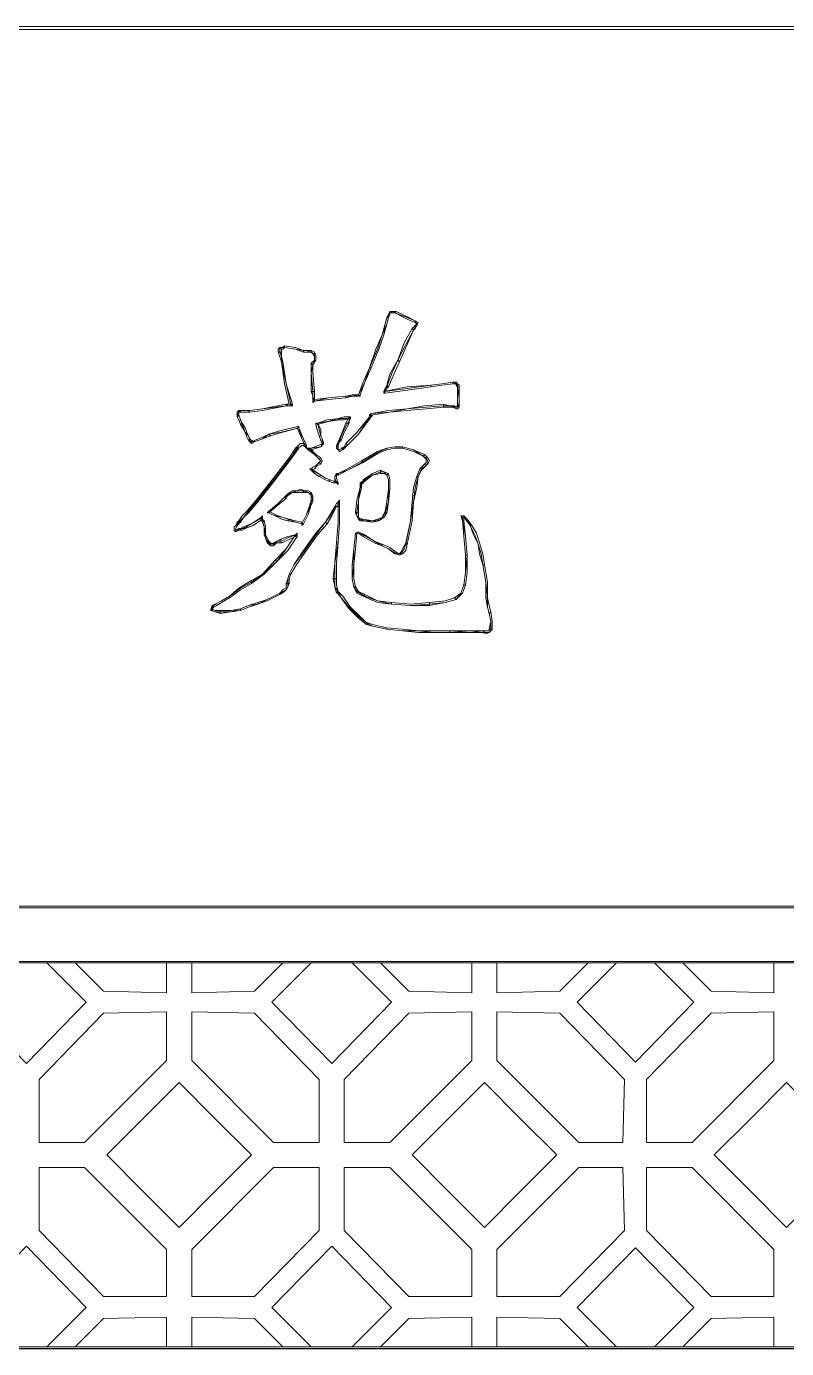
# Model space of a CAD drawing. Extents: x -66030 to 95157, y -13132 to 45879.
# Drawn here: x 69790 to 71677, y 39315 to 42596 of the extents above; entities that cross this region are included whole.
import ezdxf

# ---------------------------------------------------------------- set-up
doc = ezdxf.new("R2010")
doc.units = 0
doc.header["$LTSCALE"] = 100
doc.header["$MEASUREMENT"] = 0
doc.layers.get('0').update_dxf_attribs({"linetype": 'CONTINUOUS'})
doc.layers.add('3', color=11, linetype='CONTINUOUS')

msp = doc.modelspace()

# ---------------------------------------------------------------- linework, layer by layer
at = {"lineweight": 0}
for points in [[(67477.6, 42592.4), (67481.5, 42588.5), (75121.6, 42588.5), (75121.6, 42596.3), (67481.5, 42596.3), (67477.6, 42592.4), (67481.5, 42596.3), (67477.6, 42596.3), (67477.6, 42592.4)], [(70645.3, 41635.4), (70692.2, 41639.3), (70735.2, 41647.1), (70782, 41651.1), (70825, 41655), (70840.6, 41655), (70852.3, 41651.1), (70856.3, 41651.1), (70860.2, 41651.1), (70860.2, 41651.1), (70864.1, 41658.9), (70864.1, 41674.5), (70860.2, 41701.8), (70860.2, 41705.7), (70856.3, 41709.6), (70852.3, 41713.5), (70848.4, 41713.5), (70821.1, 41709.6), (70793.8, 41705.7), (70735.2, 41697.9), (70680.5, 41690.1), (70680.5, 41697.9), (70684.4, 41701.8), (70696.1, 41733.1), (70711.7, 41768.2), (70731.3, 41807.3), (70750.8, 41842.4), (70754.7, 41850.3), (70758.6, 41854.2), (70758.6, 41858.1), (70754.7, 41865.9), (70735.2, 41873.7), (70703.9, 41885.4), (70700, 41889.3), (70692.2, 41885.4), (70688.3, 41881.5), (70688.3, 41873.7), (70684.4, 41858.1), (70672.7, 41830.7), (70661, 41795.6), (70641.4, 41748.7), (70629.7, 41713.5), (70614.1, 41682.3), (70598.5, 41678.4), (70582.8, 41678.4), (70539.9, 41674.5), (70504.7, 41666.7), (70500.8, 41678.4), (70500.8, 41690.1), (70496.9, 41737), (70500.8, 41756.5), (70504.7, 41768.2), (70504.7, 41780), (70504.7, 41783.9), (70496.9, 41787.8), (70485.2, 41791.7), (70477.4, 41791.7), (70457.8, 41795.6), (70430.5, 41799.5), (70422.7, 41799.5), (70418.8, 41795.6), (70418.8, 41791.7), (70418.8, 41787.8), (70422.7, 41776), (70422.7, 41764.3), (70434.4, 41709.6), (70446.1, 41658.9), (70438.3, 41658.9), (70434.4, 41655), (70375.8, 41647.1), (70344.6, 41643.2), (70332.9, 41643.2), (70321.1, 41643.2), (70317.2, 41639.3), (70313.3, 41639.3), (70313.3, 41635.4), (70317.2, 41631.5), (70321.1, 41619.8), (70325, 41608.1), (70328.9, 41600.3), (70332.9, 41588.6), (70340.7, 41580.7), (70344.6, 41569), (70348.5, 41565.1), (70356.3, 41565.1), (70375.8, 41572.9), (70391.4, 41584.7), (70418.8, 41588.6), (70465.7, 41600.3), (70473.5, 41572.9), (70481.3, 41557.3), (70481.3, 41557.3), (70481.3, 41557.3), (70477.4, 41561.2), (70469.6, 41561.2), (70465.7, 41557.3), (70461.8, 41549.5), (70446.1, 41526.1), (70407.1, 41475.3), (70360.2, 41416.7), (70340.7, 41393.3), (70328.9, 41377.6), (70317.2, 41365.9), (70313.3, 41362), (70309.4, 41358.1), (70305.5, 41354.2), (70305.5, 41346.4), (70309.4, 41346.4), (70317.2, 41346.4), (70325, 41350.3), (70328.9, 41350.3), (70348.5, 41362), (70375.8, 41377.6), (70375.8, 41373.7), (70375.8, 41369.8), (70379.7, 41354.2), (70383.6, 41334.7), (70383.6, 41326.9), (70391.4, 41315.1), (70395.4, 41311.2), (70395.4, 41311.2), (70399.3, 41311.2), (70403.2, 41311.2), (70411, 41319), (70422.7, 41319), (70438.3, 41326.9), (70457.8, 41334.7), (70434.4, 41299.5), (70411, 41268.3), (70375.8, 41237), (70348.5, 41217.5), (70321.1, 41201.9), (70293.8, 41182.3), (70274.3, 41170.6), (70258.6, 41162.8), (70250.8, 41155), (70250.8, 41147.2), (70258.6, 41143.3), (70270.4, 41143.3), (70297.7, 41143.3), (70321.1, 41151.1), (70340.7, 41158.9), (70364.1, 41162.8), (70387.5, 41174.5), (70418.8, 41190.1), (70426.6, 41194.1), (70434.4, 41198), (70438.3, 41205.8), (70438.3, 41213.6), (70438.3, 41225.3), (70442.2, 41237), (70453.9, 41260.5), (70477.4, 41291.7), (70508.6, 41334.7), (70532.1, 41365.9), (70543.8, 41381.5), (70559.4, 41405), (70563.3, 41408.9), (70567.2, 41412.8), (70567.2, 41408.9), (70567.2, 41405), (70567.2, 41365.9), (70563.3, 41315.1), (70555.5, 41264.4), (70555.5, 41225.3), (70555.5, 41205.8), (70563.3, 41194.1), (70571.1, 41178.4), (70590.6, 41155), (70614.1, 41131.6), (70633.6, 41115.9), (70649.2, 41108.1), (70684.4, 41100.3), (70723.5, 41096.4), (70762.5, 41096.4), (70801.6, 41092.5), (70840.6, 41092.5), (70891.4, 41096.4), (70922.7, 41092.5), (70930.5, 41092.5), (70938.3, 41092.5), (70942.2, 41096.4), (70942.2, 41100.3), (70942.2, 41119.8), (70938.3, 41139.4), (70934.4, 41155), (70934.4, 41178.4), (70930.5, 41217.5), (70922.7, 41260.5), (70918.7, 41287.8), (70910.9, 41311.2), (70903.1, 41334.7), (70891.4, 41358.1), (70883.6, 41373.7), (70875.8, 41381.5), (70871.9, 41377.6), (70871.9, 41369.8), (70879.7, 41330.8), (70883.6, 41283.9), (70879.7, 41240.9), (70875.8, 41209.7), (70868, 41190.1), (70856.3, 41174.5), (70828.9, 41166.7), (70789.9, 41162.8), (70743, 41158.9), (70696.1, 41162.8), (70661, 41170.6), (70629.7, 41182.3), (70610.2, 41194.1), (70602.4, 41205.8), (70598.5, 41225.3), (70602.4, 41260.5), (70602.4, 41299.5), (70606.3, 41338.6), (70614.1, 41338.6), (70625.8, 41334.7), (70653.1, 41319), (70672.7, 41307.3), (70688.3, 41299.5), (70707.8, 41287.8), (70715.6, 41287.8), (70719.5, 41287.8), (70727.4, 41299.5), (70731.3, 41311.2), (70743, 41369.8), (70750.8, 41416.7), (70754.7, 41451.8), (70762.5, 41479.2), (70770.3, 41498.7), (70782, 41506.5), (70785.9, 41514.3), (70785.9, 41518.3), (70782, 41526.1), (70774.2, 41530), (70750.8, 41545.6), (70723.5, 41553.4), (70703.9, 41553.4), (70684.4, 41549.5), (70661, 41537.8), (70621.9, 41514.3), (70586.7, 41494.8), (70563.3, 41487), (70559.4, 41483.1), (70555.5, 41479.2), (70555.5, 41475.3), (70559.4, 41463.6), (70551.6, 41467.5), (70543.8, 41471.4), (70532.1, 41475.3), (70520.3, 41483.1), (70504.7, 41490.9), (70496.9, 41498.7), (70500.8, 41502.6), (70508.6, 41506.5), (70512.5, 41510.4), (70516.4, 41514.3), (70520.3, 41518.3), (70516.4, 41522.2), (70504.7, 41533.9), (70489.1, 41549.5), (70493, 41549.5), (70496.9, 41549.5), (70520.3, 41553.4), (70524.2, 41561.2), (70524.2, 41572.9), (70520.3, 41580.7), (70516.4, 41596.4), (70512.5, 41612), (70536, 41615.9), (70567.2, 41623.7), (70578.9, 41623.7), (70590.6, 41623.7), (70590.6, 41615.9), (70586.7, 41612), (70575, 41588.6), (70567.2, 41569), (70563.3, 41565.1), (70563.3, 41557.3), (70559.4, 41549.5), (70563.3, 41545.6), (70567.2, 41545.6), (70575, 41549.5), (70578.9, 41553.4), (70586.7, 41557.3), (70614.1, 41584.7), (70641.4, 41627.6), (70645.3, 41631.5), (70645.3, 41635.4)], [(70645.3, 41748.7), (70645.3, 41748.7), (70664.9, 41795.6), (70676.6, 41830.7), (70684.4, 41858.1), (70688.3, 41873.7), (70684.4, 41873.7), (70680.5, 41858.1), (70672.7, 41830.7), (70657.1, 41795.6), (70641.4, 41748.7), (70641.4, 41748.7), (70645.3, 41748.7), (70645.3, 41748.7), (70645.3, 41748.7)], [(70688.3, 41873.7), (70688.3, 41873.7), (70692.2, 41881.5), (70692.2, 41885.4), (70700, 41885.4), (70703.9, 41885.4), (70707.8, 41889.3), (70700, 41889.3), (70692.2, 41889.3), (70688.3, 41881.5), (70684.4, 41873.7), (70684.4, 41873.7), (70688.3, 41873.7), (70688.3, 41873.7), (70688.3, 41873.7)], [(70703.9, 41885.4), (70703.9, 41885.4), (70735.2, 41869.8), (70754.7, 41862), (70754.7, 41865.9), (70739.1, 41873.7), (70707.8, 41889.3), (70707.8, 41889.3), (70707.8, 41889.3), (70707.8, 41889.3), (70707.8, 41889.3)], [(70754.7, 41862), (70754.7, 41862), (70758.6, 41858.1), (70754.7, 41854.2), (70758.6, 41854.2), (70762.5, 41862), (70754.7, 41865.9), (70754.7, 41865.9), (70754.7, 41862), (70754.7, 41862), (70754.7, 41862)], [(70746.9, 41846.4), (70746.9, 41846.4), (70727.4, 41811.2), (70711.7, 41768.2), (70715.6, 41764.3), (70735.2, 41807.3), (70750.8, 41842.4), (70750.8, 41842.4), (70746.9, 41846.4), (70746.9, 41846.4), (70746.9, 41846.4)], [(70754.7, 41854.2), (70754.7, 41854.2), (70750.8, 41850.3), (70746.9, 41846.4), (70750.8, 41842.4), (70754.7, 41846.4), (70758.6, 41854.2), (70758.6, 41854.2), (70758.6, 41854.2), (70758.6, 41854.2), (70758.6, 41854.2)], [(70422.7, 41787.8), (70422.7, 41787.8), (70422.7, 41791.7), (70422.7, 41795.6), (70426.6, 41795.6), (70430.5, 41799.5), (70430.5, 41803.4), (70422.7, 41799.5), (70418.8, 41799.5), (70414.9, 41795.6), (70414.9, 41787.8), (70414.9, 41787.8), (70422.7, 41787.8), (70422.7, 41787.8), (70422.7, 41787.8)], [(70430.5, 41799.5), (70430.5, 41799.5), (70457.8, 41795.6), (70477.4, 41787.8), (70477.4, 41791.7), (70457.8, 41799.5), (70430.5, 41803.4), (70430.5, 41803.4), (70430.5, 41803.4), (70430.5, 41803.4), (70430.5, 41803.4)], [(70426.6, 41764.3), (70426.6, 41764.3), (70422.7, 41776), (70422.7, 41787.8), (70414.9, 41787.8), (70418.8, 41776), (70422.7, 41764.3), (70422.7, 41764.3), (70426.6, 41764.3), (70426.6, 41764.3), (70426.6, 41764.3)], [(70477.4, 41787.8), (70477.4, 41787.8), (70485.2, 41787.8), (70496.9, 41787.8), (70496.9, 41791.7), (70485.2, 41791.7), (70477.4, 41791.7), (70477.4, 41791.7)], [(70496.9, 41787.8), (70496.9, 41787.8), (70500.8, 41783.9), (70504.7, 41776), (70504.7, 41768.2), (70496.9, 41760.4), (70500.8, 41756.5), (70508.6, 41768.2), (70508.6, 41780), (70504.7, 41787.8), (70496.9, 41791.7), (70496.9, 41791.7), (70496.9, 41791.7), (70496.9, 41791.7), (70496.9, 41791.7)], [(70711.7, 41768.2), (70711.7, 41768.2), (70692.2, 41733.1), (70684.4, 41705.7), (70688.3, 41701.8), (70700, 41729.2), (70715.6, 41764.3), (70715.6, 41764.3), (70715.6, 41764.3), (70715.6, 41764.3), (70715.6, 41764.3)], [(70446.1, 41655), (70450, 41658.9), (70434.4, 41709.6), (70426.6, 41764.3), (70422.7, 41764.3), (70430.5, 41709.6), (70442.2, 41658.9), (70446.1, 41658.9), (70446.1, 41655), (70450, 41655), (70450, 41658.9)], [(70496.9, 41760.4), (70496.9, 41760.4), (70496.9, 41737), (70496.9, 41690.1), (70504.7, 41690.1), (70500.8, 41737), (70500.8, 41756.5), (70500.8, 41756.5), (70496.9, 41760.4), (70496.9, 41760.4), (70496.9, 41760.4)], [(70614.1, 41678.4), (70618, 41682.3), (70629.7, 41713.5), (70645.3, 41748.7), (70641.4, 41748.7), (70625.8, 41713.5), (70614.1, 41682.3), (70614.1, 41682.3), (70614.1, 41678.4), (70618, 41678.4), (70618, 41682.3)], [(70676.6, 41690.1), (70680.5, 41686.2), (70735.2, 41694), (70793.8, 41701.8), (70793.8, 41705.7), (70735.2, 41701.8), (70676.6, 41690.1), (70680.5, 41690.1), (70676.6, 41690.1), (70676.6, 41686.2), (70680.5, 41686.2)], [(70684.4, 41705.7), (70684.4, 41705.7), (70680.5, 41697.9), (70676.6, 41690.1), (70680.5, 41690.1), (70684.4, 41697.9), (70688.3, 41701.8), (70688.3, 41701.8), (70688.3, 41701.8), (70688.3, 41701.8), (70688.3, 41701.8)], [(70793.8, 41701.8), (70793.8, 41701.8), (70821.1, 41705.7), (70848.4, 41709.6), (70848.4, 41713.5), (70821.1, 41709.6), (70793.8, 41705.7), (70793.8, 41705.7), (70793.8, 41701.8), (70793.8, 41701.8), (70793.8, 41701.8)], [(70848.4, 41709.6), (70848.4, 41709.6), (70852.3, 41709.6), (70856.3, 41709.6), (70856.3, 41705.7), (70860.2, 41701.8), (70864.1, 41701.8), (70864.1, 41705.7), (70860.2, 41709.6), (70856.3, 41713.5), (70848.4, 41713.5), (70848.4, 41713.5), (70848.4, 41713.5), (70848.4, 41713.5), (70848.4, 41713.5)], [(70860.2, 41701.8), (70860.2, 41697.9), (70860.2, 41674.5), (70860.2, 41658.9), (70864.1, 41658.9), (70864.1, 41674.5), (70864.1, 41701.8), (70864.1, 41701.8), (70860.2, 41701.8), (70860.2, 41697.9), (70860.2, 41697.9)], [(70496.9, 41690.1), (70496.9, 41690.1), (70500.8, 41678.4), (70500.8, 41666.7), (70504.7, 41666.7), (70504.7, 41678.4), (70504.7, 41690.1), (70504.7, 41690.1), (70496.9, 41690.1), (70496.9, 41690.1), (70496.9, 41690.1)], [(70500.8, 41666.7), (70504.7, 41666.7), (70539.9, 41670.6), (70582.8, 41674.5), (70582.8, 41678.4), (70539.9, 41674.5), (70504.7, 41670.6), (70504.7, 41666.7), (70500.8, 41666.7), (70500.8, 41662.8), (70504.7, 41666.7)], [(70582.8, 41674.5), (70582.8, 41674.5), (70598.5, 41678.4), (70614.1, 41678.4), (70614.1, 41682.3), (70598.5, 41682.3), (70582.8, 41678.4), (70582.8, 41678.4), (70582.8, 41674.5), (70582.8, 41674.5), (70582.8, 41674.5)], [(70317.2, 41631.5), (70317.2, 41631.5), (70317.2, 41635.4), (70317.2, 41639.3), (70317.2, 41639.3), (70321.1, 41639.3), (70321.1, 41643.2), (70317.2, 41643.2), (70313.3, 41639.3), (70313.3, 41635.4), (70313.3, 41627.6), (70313.3, 41627.6), (70317.2, 41631.5), (70317.2, 41631.5), (70317.2, 41631.5)], [(70321.1, 41639.3), (70321.1, 41639.3), (70332.9, 41639.3), (70344.6, 41639.3), (70340.7, 41643.2), (70332.9, 41643.2), (70321.1, 41643.2), (70321.1, 41643.2)], [(70344.6, 41639.3), (70344.6, 41639.3), (70375.8, 41643.2), (70434.4, 41655), (70434.4, 41658.9), (70375.8, 41647.1), (70344.6, 41643.2), (70340.7, 41643.2), (70344.6, 41643.2), (70340.7, 41643.2), (70340.7, 41643.2)], [(70434.4, 41655), (70434.4, 41655), (70438.3, 41655), (70446.1, 41655), (70446.1, 41658.9), (70438.3, 41658.9), (70434.4, 41658.9), (70434.4, 41658.9), (70434.4, 41655), (70434.4, 41655), (70434.4, 41655)], [(70825, 41658.9), (70825, 41658.9), (70778.1, 41655), (70735.2, 41647.1), (70688.3, 41643.2), (70645.3, 41635.4), (70645.3, 41631.5), (70692.2, 41639.3), (70735.2, 41643.2), (70782, 41647.1), (70825, 41651.1), (70825, 41651.1)], [(70852.3, 41655), (70852.3, 41655), (70840.6, 41655), (70825, 41658.9), (70825, 41651.1), (70840.6, 41651.1), (70852.3, 41651.1), (70848.4, 41651.1), (70852.3, 41655), (70852.3, 41655), (70852.3, 41655)], [(70860.2, 41658.9), (70860.2, 41658.9), (70860.2, 41655), (70856.3, 41651.1), (70856.3, 41651.1), (70852.3, 41655), (70848.4, 41651.1), (70856.3, 41647.1), (70860.2, 41647.1), (70864.1, 41651.1), (70864.1, 41658.9), (70864.1, 41658.9), (70860.2, 41658.9), (70860.2, 41658.9), (70860.2, 41658.9)], [(70325, 41612), (70325, 41612), (70321.1, 41619.8), (70317.2, 41631.5), (70313.3, 41627.6), (70317.2, 41619.8), (70321.1, 41608.1), (70321.1, 41608.1), (70321.1, 41608.1), (70321.1, 41608.1), (70321.1, 41608.1)], [(70336.8, 41588.6), (70336.8, 41588.6), (70332.9, 41600.3), (70325, 41612), (70321.1, 41608.1), (70328.9, 41596.4), (70332.9, 41588.6), (70332.9, 41588.6), (70332.9, 41588.6), (70332.9, 41588.6), (70332.9, 41588.6)], [(70465.7, 41600.3), (70465.7, 41604.2), (70418.8, 41592.5), (70391.4, 41584.7), (70395.4, 41580.7), (70422.7, 41588.6), (70465.7, 41600.3), (70461.8, 41600.3), (70465.7, 41600.3), (70465.7, 41604.2), (70465.7, 41604.2)], [(70512.5, 41612), (70508.6, 41608.1), (70512.5, 41592.5), (70516.4, 41580.7), (70520.3, 41580.7), (70520.3, 41596.4), (70512.5, 41612), (70512.5, 41608.1), (70512.5, 41612), (70508.6, 41612), (70508.6, 41608.1)], [(70563.3, 41623.7), (70567.2, 41623.7), (70536, 41619.8), (70512.5, 41612), (70512.5, 41608.1), (70539.9, 41615.9), (70567.2, 41619.8), (70567.2, 41619.8), (70567.2, 41619.8), (70567.2, 41619.8), (70567.2, 41619.8)], [(70594.6, 41623.7), (70590.6, 41627.6), (70578.9, 41627.6), (70563.3, 41623.7), (70567.2, 41619.8), (70578.9, 41619.8), (70590.6, 41623.7), (70590.6, 41627.6), (70594.6, 41623.7), (70594.6, 41627.6), (70590.6, 41627.6)], [(70571.1, 41569), (70571.1, 41569), (70578.9, 41588.6), (70590.6, 41612), (70582.8, 41612), (70575, 41592.5), (70567.2, 41572.9), (70567.2, 41572.9), (70571.1, 41569), (70571.1, 41569), (70571.1, 41569)], [(70590.6, 41612), (70590.6, 41612), (70590.6, 41615.9), (70594.6, 41623.7), (70590.6, 41627.6), (70586.7, 41619.8), (70582.8, 41612), (70582.8, 41612), (70590.6, 41612), (70590.6, 41612), (70590.6, 41612)], [(70641.4, 41627.6), (70641.4, 41627.6), (70610.2, 41588.6), (70582.8, 41561.2), (70586.7, 41557.3), (70614.1, 41584.7), (70645.3, 41627.6), (70645.3, 41627.6), (70645.3, 41627.6), (70645.3, 41627.6), (70645.3, 41627.6)], [(70645.3, 41635.4), (70645.3, 41635.4), (70641.4, 41631.5), (70641.4, 41627.6), (70645.3, 41627.6), (70645.3, 41627.6), (70649.2, 41631.5), (70645.3, 41631.5), (70645.3, 41635.4), (70645.3, 41635.4), (70645.3, 41635.4)], [(70344.6, 41572.9), (70344.6, 41572.9), (70340.7, 41580.7), (70336.8, 41588.6), (70332.9, 41588.6), (70336.8, 41576.8), (70340.7, 41569), (70340.7, 41569), (70340.7, 41569), (70340.7, 41569), (70340.7, 41569)], [(70356.3, 41569), (70356.3, 41569), (70352.4, 41565.1), (70344.6, 41572.9), (70340.7, 41569), (70348.5, 41561.2), (70356.3, 41565.1), (70356.3, 41565.1), (70356.3, 41569), (70356.3, 41569), (70356.3, 41569)], [(70391.4, 41584.7), (70391.4, 41584.7), (70375.8, 41576.8), (70356.3, 41569), (70356.3, 41565.1), (70375.8, 41572.9), (70395.4, 41580.7), (70395.4, 41580.7), (70391.4, 41584.7), (70391.4, 41584.7), (70391.4, 41584.7)], [(70485.2, 41557.3), (70485.2, 41557.3), (70477.4, 41572.9), (70465.7, 41600.3), (70461.8, 41600.3), (70473.5, 41572.9), (70481.3, 41557.3), (70477.4, 41557.3), (70485.2, 41557.3), (70485.2, 41557.3), (70485.2, 41557.3)], [(70516.4, 41580.7), (70516.4, 41580.7), (70520.3, 41569), (70524.2, 41561.2), (70528.2, 41561.2), (70524.2, 41572.9), (70520.3, 41580.7), (70520.3, 41580.7), (70516.4, 41580.7), (70516.4, 41580.7), (70516.4, 41580.7)], [(70563.3, 41557.3), (70563.3, 41557.3), (70567.2, 41565.1), (70571.1, 41569), (70567.2, 41572.9), (70563.3, 41565.1), (70559.4, 41557.3), (70559.4, 41557.3), (70563.3, 41557.3), (70563.3, 41557.3), (70563.3, 41557.3)], [(70407.1, 41471.4), (70407.1, 41471.4), (70446.1, 41522.2), (70465.7, 41549.5), (70457.8, 41549.5), (70442.2, 41526.1), (70403.2, 41475.3), (70403.2, 41475.3)], [(70465.7, 41549.5), (70461.8, 41549.5), (70469.6, 41553.4), (70473.5, 41557.3), (70473.5, 41557.3), (70481.3, 41553.4), (70481.3, 41557.3), (70477.4, 41561.2), (70469.6, 41561.2), (70465.7, 41557.3), (70457.8, 41549.5), (70457.8, 41549.5), (70457.8, 41549.5), (70457.8, 41549.5), (70457.8, 41549.5)], [(70481.3, 41553.4), (70485.2, 41557.3), (70485.2, 41557.3), (70485.2, 41557.3), (70477.4, 41557.3), (70477.4, 41557.3), (70477.4, 41557.3), (70481.3, 41557.3), (70481.3, 41553.4), (70485.2, 41549.5), (70485.2, 41557.3)], [(70489.1, 41549.5), (70489.1, 41545.6), (70504.7, 41533.9), (70516.4, 41522.2), (70520.3, 41526.1), (70508.6, 41533.9), (70493, 41549.5), (70489.1, 41545.6), (70489.1, 41549.5), (70485.2, 41549.5), (70489.1, 41545.6)], [(70496.9, 41549.5), (70496.9, 41549.5), (70493, 41549.5), (70489.1, 41549.5), (70489.1, 41545.6), (70493, 41545.6), (70496.9, 41545.6), (70496.9, 41545.6), (70496.9, 41545.6), (70496.9, 41545.6), (70496.9, 41545.6)], [(70524.2, 41561.2), (70524.2, 41561.2), (70516.4, 41557.3), (70496.9, 41549.5), (70496.9, 41545.6), (70520.3, 41553.4), (70528.2, 41561.2), (70528.2, 41561.2), (70528.2, 41561.2), (70528.2, 41561.2), (70528.2, 41561.2)], [(70563.3, 41545.6), (70563.3, 41545.6), (70563.3, 41549.5), (70563.3, 41557.3), (70559.4, 41557.3), (70559.4, 41549.5), (70563.3, 41545.6), (70563.3, 41545.6), (70563.3, 41545.6), (70563.3, 41545.6), (70563.3, 41545.6)], [(70571.1, 41549.5), (70575, 41549.5), (70567.2, 41545.6), (70563.3, 41545.6), (70563.3, 41545.6), (70567.2, 41541.7), (70575, 41545.6), (70575, 41545.6), (70575, 41545.6), (70575, 41545.6), (70575, 41545.6)], [(70582.8, 41561.2), (70582.8, 41561.2), (70578.9, 41553.4), (70571.1, 41549.5), (70575, 41545.6), (70582.8, 41553.4), (70586.7, 41557.3), (70586.7, 41557.3), (70582.8, 41561.2), (70582.8, 41561.2), (70582.8, 41561.2)], [(70625.8, 41514.3), (70625.8, 41514.3), (70664.9, 41537.8), (70684.4, 41545.6), (70684.4, 41549.5), (70661, 41541.7), (70621.9, 41518.3), (70621.9, 41518.3)], [(70684.4, 41545.6), (70684.4, 41545.6), (70703.9, 41549.5), (70723.5, 41549.5), (70723.5, 41553.4), (70703.9, 41553.4), (70684.4, 41549.5), (70684.4, 41549.5), (70684.4, 41545.6), (70684.4, 41545.6), (70684.4, 41545.6)], [(70723.5, 41549.5), (70723.5, 41549.5), (70750.8, 41541.7), (70774.2, 41530), (70778.1, 41533.9), (70750.8, 41545.6), (70723.5, 41553.4), (70723.5, 41553.4), (70723.5, 41553.4), (70723.5, 41553.4), (70723.5, 41553.4)], [(70508.6, 41506.5), (70508.6, 41506.5), (70500.8, 41502.6), (70496.9, 41498.7), (70496.9, 41494.8), (70504.7, 41498.7), (70508.6, 41502.6), (70508.6, 41502.6), (70508.6, 41502.6), (70508.6, 41502.6), (70508.6, 41502.6)], [(70516.4, 41514.3), (70516.4, 41514.3), (70512.5, 41510.4), (70508.6, 41506.5), (70508.6, 41502.6), (70512.5, 41506.5), (70520.3, 41510.4), (70520.3, 41510.4), (70516.4, 41514.3), (70516.4, 41514.3), (70516.4, 41514.3)], [(70516.4, 41522.2), (70516.4, 41522.2), (70520.3, 41518.3), (70516.4, 41514.3), (70520.3, 41510.4), (70524.2, 41518.3), (70520.3, 41526.1), (70520.3, 41526.1)], [(70563.3, 41483.1), (70563.3, 41483.1), (70586.7, 41494.8), (70625.8, 41514.3), (70621.9, 41518.3), (70586.7, 41498.7), (70563.3, 41487), (70563.3, 41487), (70563.3, 41483.1), (70563.3, 41483.1), (70563.3, 41483.1)], [(70778.1, 41510.4), (70778.1, 41510.4), (70766.4, 41498.7), (70758.6, 41479.2), (70762.5, 41479.2), (70770.3, 41494.8), (70782, 41506.5), (70782, 41506.5), (70782, 41506.5), (70782, 41506.5), (70782, 41506.5)], [(70774.2, 41530), (70774.2, 41530), (70782, 41522.2), (70782, 41518.3), (70782, 41514.3), (70778.1, 41510.4), (70782, 41506.5), (70785.9, 41510.4), (70789.9, 41518.3), (70785.9, 41526.1), (70778.1, 41533.9), (70778.1, 41533.9), (70778.1, 41533.9), (70778.1, 41533.9), (70778.1, 41533.9)], [(70340.7, 41389.4), (70340.7, 41389.4), (70364.1, 41416.7), (70407.1, 41471.4), (70403.2, 41475.3), (70360.2, 41420.6), (70336.8, 41393.3), (70336.8, 41393.3), (70336.8, 41393.3), (70336.8, 41393.3), (70336.8, 41393.3)], [(70496.9, 41498.7), (70496.9, 41494.8), (70504.7, 41487), (70516.4, 41479.2), (70520.3, 41483.1), (70508.6, 41490.9), (70496.9, 41498.7), (70496.9, 41494.8), (70496.9, 41498.7), (70493, 41498.7), (70496.9, 41494.8)], [(70516.4, 41479.2), (70516.4, 41479.2), (70532.1, 41471.4), (70539.9, 41467.5), (70543.8, 41471.4), (70532.1, 41475.3), (70520.3, 41483.1), (70520.3, 41483.1), (70520.3, 41483.1), (70520.3, 41483.1), (70520.3, 41483.1)], [(70559.4, 41463.6), (70563.3, 41463.6), (70559.4, 41475.3), (70559.4, 41479.2), (70559.4, 41483.1), (70563.3, 41483.1), (70563.3, 41487), (70559.4, 41487), (70555.5, 41479.2), (70555.5, 41471.4), (70559.4, 41463.6), (70559.4, 41467.5), (70559.4, 41463.6), (70563.3, 41459.7), (70563.3, 41463.6)], [(70680.5, 41389.4), (70672.7, 41377.6), (70664.9, 41369.8), (70649.2, 41369.8), (70625.8, 41369.8), (70618, 41373.7), (70614.1, 41377.6), (70610.2, 41381.5), (70610.2, 41389.4), (70614.1, 41420.6), (70618, 41451.8), (70621.9, 41463.6), (70629.7, 41471.4), (70649.2, 41483.1), (70668.8, 41490.9), (70676.6, 41490.9), (70684.4, 41483.1), (70688.3, 41471.4), (70688.3, 41447.9), (70688.3, 41416.7), (70680.5, 41389.4)], [(70668.8, 41494.8), (70668.8, 41494.8), (70649.2, 41487), (70625.8, 41471.4), (70629.7, 41467.5), (70649.2, 41483.1), (70668.8, 41487), (70668.8, 41487), (70668.8, 41494.8), (70668.8, 41494.8), (70668.8, 41494.8)], [(70688.3, 41487), (70688.3, 41487), (70676.6, 41490.9), (70668.8, 41494.8), (70668.8, 41487), (70676.6, 41487), (70684.4, 41483.1), (70684.4, 41483.1), (70684.4, 41483.1), (70684.4, 41483.1), (70684.4, 41483.1)], [(70692.2, 41447.9), (70692.2, 41447.9), (70692.2, 41471.4), (70688.3, 41487), (70684.4, 41483.1), (70688.3, 41471.4), (70688.3, 41447.9), (70688.3, 41447.9), (70688.3, 41447.9), (70688.3, 41447.9), (70688.3, 41447.9)], [(70758.6, 41479.2), (70758.6, 41479.2), (70750.8, 41451.8), (70746.9, 41416.7), (70750.8, 41416.7), (70758.6, 41451.8), (70762.5, 41479.2), (70762.5, 41479.2), (70762.5, 41479.2), (70762.5, 41479.2), (70762.5, 41479.2)], [(70477.4, 41444), (70489.1, 41440.1), (70496.9, 41436.2), (70496.9, 41432.3), (70500.8, 41424.5), (70496.9, 41416.7), (70496.9, 41408.9), (70485.2, 41385.4), (70473.5, 41362), (70457.8, 41365.9), (70438.3, 41373.7), (70426.6, 41377.6), (70407.1, 41381.5), (70399.3, 41385.4), (70391.4, 41389.4), (70414.9, 41412.8), (70430.5, 41428.4), (70434.4, 41432.3), (70438.3, 41436.2), (70450, 41440.1), (70461.8, 41444), (70469.6, 41444), (70477.4, 41444)], [(70477.4, 41444), (70481.3, 41444), (70469.6, 41447.9), (70461.8, 41444), (70450, 41444), (70438.3, 41436.2), (70438.3, 41432.3), (70450, 41440.1), (70461.8, 41440.1), (70469.6, 41440.1), (70477.4, 41440.1), (70477.4, 41440.1), (70477.4, 41440.1), (70477.4, 41440.1), (70477.4, 41440.1)], [(70496.9, 41440.1), (70496.9, 41440.1), (70489.1, 41444), (70477.4, 41444), (70477.4, 41440.1), (70489.1, 41440.1), (70493, 41436.2), (70493, 41436.2), (70496.9, 41440.1), (70496.9, 41440.1), (70496.9, 41440.1)], [(70496.9, 41408.9), (70496.9, 41408.9), (70500.8, 41416.7), (70500.8, 41424.5), (70500.8, 41432.3), (70496.9, 41440.1), (70493, 41436.2), (70496.9, 41432.3), (70496.9, 41424.5), (70496.9, 41420.6), (70493, 41408.9), (70493, 41408.9), (70493, 41408.9), (70493, 41408.9), (70493, 41408.9)], [(70539.9, 41467.5), (70539.9, 41467.5), (70551.6, 41463.6), (70559.4, 41463.6), (70559.4, 41467.5), (70551.6, 41467.5), (70543.8, 41471.4), (70543.8, 41471.4), (70539.9, 41467.5), (70539.9, 41467.5), (70539.9, 41467.5)], [(70618, 41451.8), (70618, 41451.8), (70610.2, 41420.6), (70606.3, 41389.4), (70614.1, 41389.4), (70614.1, 41420.6), (70621.9, 41451.8), (70621.9, 41451.8), (70621.9, 41451.8), (70621.9, 41451.8), (70621.9, 41451.8)], [(70625.8, 41471.4), (70629.7, 41471.4), (70618, 41463.6), (70618, 41451.8), (70621.9, 41451.8), (70621.9, 41459.7), (70629.7, 41467.5), (70629.7, 41467.5), (70629.7, 41467.5), (70629.7, 41467.5), (70629.7, 41467.5)], [(70684.4, 41389.4), (70684.4, 41389.4), (70688.3, 41416.7), (70692.2, 41447.9), (70688.3, 41447.9), (70684.4, 41416.7), (70680.5, 41393.3), (70680.5, 41393.3), (70684.4, 41389.4), (70684.4, 41389.4), (70684.4, 41389.4)], [(70430.5, 41428.4), (70430.5, 41428.4), (70414.9, 41412.8), (70391.4, 41393.3), (70391.4, 41389.4), (70414.9, 41408.9), (70434.4, 41424.5), (70434.4, 41424.5), (70434.4, 41424.5), (70434.4, 41424.5), (70434.4, 41424.5)], [(70438.3, 41436.2), (70438.3, 41436.2), (70434.4, 41432.3), (70430.5, 41428.4), (70434.4, 41424.5), (70434.4, 41428.4), (70438.3, 41432.3), (70438.3, 41432.3), (70438.3, 41436.2), (70438.3, 41436.2), (70438.3, 41436.2)], [(70473.5, 41362), (70477.4, 41362), (70489.1, 41385.4), (70496.9, 41408.9), (70493, 41408.9), (70485.2, 41385.4), (70473.5, 41362), (70473.5, 41365.9), (70473.5, 41362), (70473.5, 41358.1), (70477.4, 41362)], [(70567.2, 41416.7), (70563.3, 41416.7), (70559.4, 41412.8), (70555.5, 41405), (70559.4, 41405), (70563.3, 41408.9), (70567.2, 41412.8), (70563.3, 41412.8), (70567.2, 41416.7), (70567.2, 41420.6), (70563.3, 41416.7)], [(70567.2, 41405), (70567.2, 41405), (70567.2, 41408.9), (70567.2, 41416.7), (70563.3, 41412.8), (70563.3, 41408.9), (70563.3, 41405), (70563.3, 41405), (70563.3, 41405), (70563.3, 41405), (70563.3, 41405)], [(70746.9, 41416.7), (70746.9, 41416.7), (70743, 41369.8), (70731.3, 41315.1), (70735.2, 41311.2), (70746.9, 41369.8), (70750.8, 41416.7), (70750.8, 41416.7)], [(70321.1, 41365.9), (70321.1, 41365.9), (70328.9, 41377.6), (70340.7, 41389.4), (70336.8, 41393.3), (70325, 41381.5), (70317.2, 41369.8), (70317.2, 41369.8), (70321.1, 41365.9), (70321.1, 41365.9), (70321.1, 41365.9)], [(70375.8, 41377.6), (70371.9, 41377.6), (70348.5, 41362), (70328.9, 41354.2), (70332.9, 41350.3), (70352.4, 41358.1), (70375.8, 41373.7), (70371.9, 41377.6), (70375.8, 41377.6), (70375.8, 41381.5), (70371.9, 41377.6)], [(70379.7, 41369.8), (70379.7, 41369.8), (70375.8, 41373.7), (70375.8, 41377.6), (70371.9, 41377.6), (70371.9, 41373.7), (70375.8, 41365.9), (70375.8, 41365.9), (70379.7, 41369.8), (70379.7, 41369.8), (70379.7, 41369.8)], [(70391.4, 41393.3), (70391.4, 41389.4), (70399.3, 41385.4), (70407.1, 41381.5), (70407.1, 41385.4), (70399.3, 41389.4), (70391.4, 41393.3), (70391.4, 41389.4), (70391.4, 41393.3), (70387.5, 41389.4), (70391.4, 41389.4)], [(70407.1, 41381.5), (70407.1, 41381.5), (70422.7, 41373.7), (70438.3, 41369.8), (70442.2, 41373.7), (70426.6, 41377.6), (70407.1, 41385.4), (70407.1, 41385.4), (70407.1, 41381.5), (70407.1, 41381.5), (70407.1, 41381.5)], [(70438.3, 41369.8), (70438.3, 41369.8), (70457.8, 41365.9), (70473.5, 41362), (70473.5, 41365.9), (70457.8, 41369.8), (70442.2, 41373.7), (70442.2, 41373.7), (70442.2, 41373.7), (70442.2, 41373.7), (70442.2, 41373.7)], [(70555.5, 41405), (70555.5, 41405), (70543.8, 41385.4), (70532.1, 41365.9), (70536, 41362), (70547.7, 41381.5), (70559.4, 41405), (70559.4, 41405), (70555.5, 41405), (70555.5, 41405), (70555.5, 41405)], [(70563.3, 41315.1), (70563.3, 41315.1), (70567.2, 41365.9), (70567.2, 41405), (70563.3, 41405), (70563.3, 41365.9), (70559.4, 41315.1), (70559.4, 41315.1), (70563.3, 41315.1), (70563.3, 41315.1), (70563.3, 41315.1)], [(70606.3, 41389.4), (70606.3, 41389.4), (70610.2, 41381.5), (70614.1, 41373.7), (70618, 41369.8), (70625.8, 41369.8), (70625.8, 41373.7), (70621.9, 41373.7), (70614.1, 41377.6), (70614.1, 41381.5), (70614.1, 41389.4), (70614.1, 41389.4), (70606.3, 41389.4), (70606.3, 41389.4), (70606.3, 41389.4)], [(70625.8, 41369.8), (70625.8, 41369.8), (70649.2, 41365.9), (70664.9, 41369.8), (70661, 41373.7), (70649.2, 41369.8), (70625.8, 41373.7), (70625.8, 41373.7), (70625.8, 41373.7), (70625.8, 41373.7), (70625.8, 41373.7)], [(70664.9, 41369.8), (70664.9, 41369.8), (70676.6, 41377.6), (70684.4, 41389.4), (70680.5, 41393.3), (70672.7, 41377.6), (70661, 41373.7), (70661, 41373.7), (70664.9, 41369.8), (70664.9, 41369.8), (70664.9, 41369.8)], [(70875.8, 41369.8), (70875.8, 41369.8), (70875.8, 41377.6), (70875.8, 41377.6), (70879.7, 41373.7), (70891.4, 41358.1), (70895.3, 41358.1), (70883.6, 41373.7), (70875.8, 41381.5), (70868, 41381.5), (70871.9, 41369.8), (70871.9, 41369.8), (70871.9, 41369.8), (70871.9, 41369.8), (70871.9, 41369.8)], [(70309.4, 41346.4), (70309.4, 41350.3), (70309.4, 41350.3), (70313.3, 41358.1), (70309.4, 41358.1), (70305.5, 41354.2), (70305.5, 41346.4), (70305.5, 41346.4), (70309.4, 41346.4), (70309.4, 41350.3), (70309.4, 41350.3)], [(70317.2, 41350.3), (70317.2, 41350.3), (70309.4, 41346.4), (70309.4, 41346.4), (70305.5, 41346.4), (70309.4, 41342.5), (70317.2, 41346.4), (70317.2, 41346.4), (70317.2, 41346.4), (70317.2, 41346.4), (70317.2, 41346.4)], [(70313.3, 41358.1), (70313.3, 41358.1), (70317.2, 41362), (70321.1, 41365.9), (70317.2, 41369.8), (70313.3, 41365.9), (70309.4, 41358.1), (70309.4, 41358.1), (70313.3, 41358.1), (70313.3, 41358.1), (70313.3, 41358.1)], [(70328.9, 41354.2), (70328.9, 41354.2), (70321.1, 41350.3), (70317.2, 41350.3), (70317.2, 41346.4), (70325, 41346.4), (70332.9, 41350.3), (70332.9, 41350.3)], [(70383.6, 41334.7), (70383.6, 41334.7), (70383.6, 41354.2), (70379.7, 41369.8), (70375.8, 41365.9), (70379.7, 41354.2), (70379.7, 41334.7), (70379.7, 41334.7), (70379.7, 41334.7), (70379.7, 41334.7), (70379.7, 41334.7)], [(70532.1, 41365.9), (70532.1, 41365.9), (70508.6, 41338.6), (70477.4, 41295.6), (70481.3, 41291.7), (70512.5, 41334.7), (70536, 41362), (70536, 41362), (70536, 41362), (70536, 41362), (70536, 41362)], [(70629.7, 41334.7), (70629.7, 41334.7), (70614.1, 41342.5), (70606.3, 41338.6), (70610.2, 41338.6), (70614.1, 41338.6), (70625.8, 41330.8), (70625.8, 41330.8), (70629.7, 41334.7), (70629.7, 41334.7), (70629.7, 41334.7)], [(70883.6, 41283.9), (70883.6, 41283.9), (70879.7, 41330.8), (70875.8, 41369.8), (70871.9, 41369.8), (70875.8, 41330.8), (70879.7, 41283.9), (70879.7, 41283.9), (70883.6, 41283.9), (70883.6, 41283.9), (70883.6, 41283.9)], [(70891.4, 41358.1), (70891.4, 41358.1), (70899.2, 41334.7), (70910.9, 41311.2), (70914.8, 41287.8), (70922.7, 41260.5), (70926.6, 41260.5), (70922.7, 41287.8), (70914.8, 41315.1), (70907, 41338.6), (70895.3, 41358.1), (70895.3, 41358.1), (70895.3, 41358.1), (70895.3, 41358.1), (70895.3, 41358.1)], [(70391.4, 41319), (70391.4, 41319), (70387.5, 41326.9), (70383.6, 41334.7), (70379.7, 41334.7), (70383.6, 41326.9), (70387.5, 41315.1), (70387.5, 41315.1), (70391.4, 41319), (70391.4, 41319), (70391.4, 41319)], [(70403.2, 41315.1), (70403.2, 41315.1), (70399.3, 41311.2), (70399.3, 41311.2), (70395.4, 41315.1), (70391.4, 41319), (70387.5, 41315.1), (70391.4, 41311.2), (70395.4, 41307.3), (70403.2, 41307.3), (70407.1, 41311.2), (70407.1, 41311.2), (70407.1, 41311.2), (70407.1, 41311.2), (70407.1, 41311.2)], [(70418.8, 41323), (70422.7, 41323), (70411, 41319), (70403.2, 41315.1), (70407.1, 41311.2), (70411, 41315.1), (70422.7, 41315.1), (70422.7, 41315.1), (70422.7, 41315.1), (70422.7, 41315.1), (70422.7, 41315.1)], [(70411, 41268.3), (70411, 41268.3), (70438.3, 41295.6), (70461.8, 41330.8), (70457.8, 41334.7), (70434.4, 41299.5), (70407.1, 41272.2), (70407.1, 41272.2), (70411, 41268.3), (70411, 41268.3), (70411, 41268.3)], [(70461.8, 41330.8), (70457.8, 41334.7), (70438.3, 41330.8), (70418.8, 41323), (70422.7, 41315.1), (70442.2, 41323), (70457.8, 41330.8), (70457.8, 41334.7), (70461.8, 41330.8), (70461.8, 41338.6), (70457.8, 41334.7)], [(70559.4, 41225.3), (70559.4, 41225.3), (70559.4, 41264.4), (70563.3, 41315.1), (70559.4, 41315.1), (70555.5, 41264.4), (70551.6, 41225.3), (70551.6, 41225.3), (70559.4, 41225.3), (70559.4, 41225.3), (70559.4, 41225.3)], [(70606.3, 41338.6), (70606.3, 41338.6), (70602.4, 41299.5), (70598.5, 41260.5), (70602.4, 41260.5), (70606.3, 41299.5), (70610.2, 41338.6), (70610.2, 41338.6), (70606.3, 41338.6), (70606.3, 41338.6), (70606.3, 41338.6)], [(70672.7, 41311.2), (70672.7, 41311.2), (70653.1, 41319), (70629.7, 41334.7), (70625.8, 41330.8), (70653.1, 41315.1), (70672.7, 41307.3), (70672.7, 41307.3)], [(70707.8, 41291.7), (70707.8, 41291.7), (70692.2, 41303.4), (70672.7, 41311.2), (70672.7, 41307.3), (70688.3, 41299.5), (70703.9, 41287.8), (70707.8, 41287.8), (70703.9, 41287.8), (70703.9, 41287.8), (70707.8, 41287.8)], [(70731.3, 41315.1), (70731.3, 41315.1), (70723.5, 41299.5), (70719.5, 41291.7), (70715.6, 41287.8), (70707.8, 41291.7), (70707.8, 41287.8), (70715.6, 41283.9), (70723.5, 41287.8), (70731.3, 41295.6), (70735.2, 41311.2), (70735.2, 41311.2), (70735.2, 41311.2), (70735.2, 41311.2), (70735.2, 41311.2)], [(70477.4, 41295.6), (70477.4, 41295.6), (70453.9, 41260.5), (70442.2, 41237), (70446.1, 41237), (70457.8, 41256.6), (70481.3, 41291.7), (70481.3, 41291.7), (70481.3, 41291.7), (70481.3, 41291.7), (70481.3, 41291.7)], [(70879.7, 41209.7), (70879.7, 41209.7), (70883.6, 41240.9), (70883.6, 41283.9), (70879.7, 41283.9), (70879.7, 41240.9), (70875.8, 41209.7), (70875.8, 41209.7), (70879.7, 41209.7), (70879.7, 41209.7), (70879.7, 41209.7)], [(70348.5, 41213.6), (70348.5, 41213.6), (70379.7, 41237), (70411, 41268.3), (70407.1, 41272.2), (70375.8, 41237), (70348.5, 41221.4), (70348.5, 41221.4)], [(70598.5, 41260.5), (70598.5, 41260.5), (70598.5, 41225.3), (70602.4, 41205.8), (70606.3, 41205.8), (70602.4, 41225.3), (70602.4, 41260.5), (70602.4, 41260.5), (70602.4, 41260.5), (70602.4, 41260.5), (70602.4, 41260.5)], [(70922.7, 41260.5), (70922.7, 41260.5), (70930.5, 41217.5), (70930.5, 41178.4), (70934.4, 41178.4), (70934.4, 41217.5), (70926.6, 41260.5), (70926.6, 41260.5), (70922.7, 41260.5), (70922.7, 41260.5), (70922.7, 41260.5)], [(70293.8, 41178.4), (70293.8, 41178.4), (70321.1, 41198), (70348.5, 41213.6), (70348.5, 41221.4), (70317.2, 41201.9), (70293.8, 41182.3), (70293.8, 41182.3), (70293.8, 41178.4), (70293.8, 41178.4), (70293.8, 41178.4)], [(70434.4, 41213.6), (70434.4, 41213.6), (70434.4, 41205.8), (70434.4, 41201.9), (70426.6, 41198), (70418.8, 41190.1), (70418.8, 41186.2), (70430.5, 41194.1), (70434.4, 41198), (70438.3, 41205.8), (70442.2, 41213.6), (70442.2, 41213.6), (70434.4, 41213.6), (70434.4, 41213.6), (70434.4, 41213.6)], [(70442.2, 41237), (70442.2, 41237), (70438.3, 41225.3), (70434.4, 41213.6), (70442.2, 41213.6), (70442.2, 41225.3), (70446.1, 41237), (70446.1, 41237), (70446.1, 41237), (70446.1, 41237), (70446.1, 41237)], [(70563.3, 41194.1), (70563.3, 41194.1), (70559.4, 41209.7), (70559.4, 41225.3), (70551.6, 41225.3), (70555.5, 41205.8), (70559.4, 41190.1), (70559.4, 41194.1), (70563.3, 41194.1), (70563.3, 41194.1), (70563.3, 41194.1)], [(70856.3, 41174.5), (70856.3, 41174.5), (70871.9, 41190.1), (70879.7, 41209.7), (70875.8, 41209.7), (70868, 41190.1), (70852.3, 41178.4), (70852.3, 41178.4), (70856.3, 41174.5), (70856.3, 41174.5), (70856.3, 41174.5)], [(70262.5, 41158.9), (70262.5, 41158.9), (70274.3, 41166.7), (70293.8, 41178.4), (70293.8, 41182.3), (70274.3, 41170.6), (70258.6, 41162.8), (70258.6, 41162.8), (70262.5, 41158.9), (70262.5, 41158.9), (70262.5, 41158.9)], [(70418.8, 41190.1), (70418.8, 41190.1), (70387.5, 41174.5), (70364.1, 41166.7), (70364.1, 41162.8), (70387.5, 41170.6), (70418.8, 41186.2), (70418.8, 41186.2), (70418.8, 41190.1), (70418.8, 41190.1), (70418.8, 41190.1)], [(70594.6, 41155), (70594.6, 41155), (70575, 41182.3), (70563.3, 41194.1), (70559.4, 41194.1), (70571.1, 41178.4), (70590.6, 41151.1), (70590.6, 41151.1)], [(70602.4, 41205.8), (70602.4, 41205.8), (70610.2, 41190.1), (70625.8, 41182.3), (70629.7, 41186.2), (70614.1, 41194.1), (70606.3, 41205.8), (70606.3, 41205.8), (70606.3, 41205.8), (70606.3, 41205.8), (70606.3, 41205.8)], [(70625.8, 41182.3), (70625.8, 41182.3), (70661, 41166.7), (70696.1, 41162.8), (70696.1, 41166.7), (70661, 41170.6), (70629.7, 41186.2), (70629.7, 41186.2), (70629.7, 41186.2), (70629.7, 41186.2), (70629.7, 41186.2)], [(70789.9, 41158.9), (70789.9, 41158.9), (70828.9, 41166.7), (70856.3, 41174.5), (70852.3, 41178.4), (70828.9, 41170.6), (70789.9, 41166.7), (70789.9, 41166.7), (70789.9, 41166.7), (70789.9, 41166.7), (70789.9, 41166.7)], [(70930.5, 41178.4), (70930.5, 41178.4), (70934.4, 41155), (70938.3, 41139.4), (70942.2, 41143.3), (70938.3, 41158.9), (70934.4, 41178.4), (70934.4, 41178.4), (70930.5, 41178.4), (70930.5, 41178.4), (70930.5, 41178.4)], [(70250.8, 41151.1), (70250.8, 41151.1), (70254.7, 41155), (70262.5, 41158.9), (70258.6, 41162.8), (70250.8, 41158.9), (70246.9, 41147.2), (70246.9, 41147.2), (70246.9, 41147.2), (70246.9, 41147.2), (70246.9, 41147.2)], [(70270.4, 41147.2), (70270.4, 41147.2), (70258.6, 41147.2), (70250.8, 41151.1), (70246.9, 41147.2), (70258.6, 41143.3), (70270.4, 41139.4), (70270.4, 41139.4), (70270.4, 41147.2), (70270.4, 41147.2), (70270.4, 41147.2)], [(70321.1, 41151.1), (70321.1, 41151.1), (70297.7, 41147.2), (70270.4, 41147.2), (70270.4, 41139.4), (70297.7, 41143.3), (70321.1, 41147.2), (70321.1, 41147.2)], [(70364.1, 41166.7), (70364.1, 41166.7), (70340.7, 41158.9), (70321.1, 41151.1), (70321.1, 41147.2), (70340.7, 41155), (70364.1, 41162.8), (70364.1, 41162.8), (70364.1, 41162.8), (70364.1, 41162.8), (70364.1, 41162.8)], [(70637.5, 41115.9), (70633.6, 41115.9), (70618, 41131.6), (70594.6, 41155), (70590.6, 41151.1), (70614.1, 41127.7), (70633.6, 41112), (70633.6, 41112), (70637.5, 41115.9), (70637.5, 41115.9), (70633.6, 41115.9)], [(70696.1, 41162.8), (70696.1, 41162.8), (70743, 41158.9), (70789.9, 41158.9), (70789.9, 41166.7), (70743, 41162.8), (70696.1, 41166.7), (70696.1, 41166.7), (70696.1, 41166.7), (70696.1, 41166.7), (70696.1, 41166.7)], [(70684.4, 41104.2), (70684.4, 41104.2), (70649.2, 41112), (70637.5, 41115.9), (70633.6, 41112), (70649.2, 41108.1), (70684.4, 41100.3), (70684.4, 41100.3)], [(70938.3, 41139.4), (70938.3, 41139.4), (70942.2, 41119.8), (70938.3, 41100.3), (70946.1, 41100.3), (70946.1, 41119.8), (70942.2, 41143.3), (70942.2, 41143.3)], [(70840.6, 41096.4), (70840.6, 41096.4), (70801.6, 41096.4), (70762.5, 41096.4), (70723.5, 41100.3), (70684.4, 41104.2), (70684.4, 41100.3), (70723.5, 41096.4), (70762.5, 41092.5), (70801.6, 41092.5), (70840.6, 41092.5), (70840.6, 41092.5), (70840.6, 41092.5), (70840.6, 41092.5), (70840.6, 41092.5)], [(70926.6, 41096.4), (70926.6, 41096.4), (70891.4, 41096.4), (70840.6, 41096.4), (70840.6, 41092.5), (70891.4, 41092.5), (70922.7, 41092.5), (70922.7, 41092.5)], [(70938.3, 41100.3), (70938.3, 41100.3), (70938.3, 41096.4), (70934.4, 41096.4), (70930.5, 41096.4), (70926.6, 41096.4), (70922.7, 41092.5), (70930.5, 41088.6), (70938.3, 41092.5), (70942.2, 41096.4), (70946.1, 41100.3), (70946.1, 41100.3), (70938.3, 41100.3), (70938.3, 41100.3), (70938.3, 41100.3)], [(75121.6, 40409), (75121.6, 40412.9), (67481.5, 40412.9), (67481.5, 40409), (75121.6, 40409), (75121.6, 40409), (75121.6, 40409), (75121.6, 40409), (75121.6, 40409)], [(75121.6, 40272.2), (75121.6, 40276.2), (67481.5, 40276.2), (67481.5, 40272.2), (75121.6, 40272.2), (75121.6, 40272.2), (75121.6, 40272.2), (75121.6, 40272.2), (75121.6, 40272.2)], [(75121.6, 40272.2), (75121.6, 40276.2), (67481.5, 40276.2), (67481.5, 40272.2), (75121.6, 40272.2), (75121.6, 40272.2), (75121.6, 40272.2), (75121.6, 40276.2), (75121.6, 40276.2)], [(69821.2, 39827), (69821.2, 39983.2), (69981.3, 40147.3), (70137.6, 40151.2), (70137.6, 40030.1), (69934.4, 39827), (69821.2, 39827)], [(70516.4, 39827), (70516.4, 39983.2), (70356.3, 40147.3), (70200.1, 40151.2), (70200.1, 40030.1), (70403.2, 39827), (70516.4, 39827)], [(70578.9, 39827), (70578.9, 39983.2), (70739.1, 40147.3), (70895.3, 40151.2), (70895.3, 40030.1), (70692.2, 39827), (70578.9, 39827)], [(71270.3, 39827), (71274.2, 39983.2), (71114, 40147.3), (70957.8, 40151.2), (70957.8, 40030.1), (71160.9, 39827), (71270.3, 39827)], [(71328.9, 39827), (71328.9, 39983.2), (71489, 40147.3), (71645.3, 40151.2), (71645.3, 40030.1), (71442.1, 39827), (71328.9, 39827)], [(70168.8, 39616), (70079, 39705.9), (69989.1, 39795.7), (69989.1, 39795.7), (70079, 39885.6), (70168.8, 39975.4), (70258.6, 39885.6), (70348.5, 39795.7), (70348.5, 39795.7), (70258.6, 39705.9), (70168.8, 39616)], [(70926.6, 39616), (71016.4, 39705.9), (71106.2, 39795.7), (71106.2, 39795.7), (71016.4, 39885.6), (70926.6, 39975.4), (70836.7, 39885.6), (70746.9, 39795.7), (70746.9, 39795.7), (70836.7, 39705.9), (70926.6, 39616)], [(71676.5, 39616), (71586.7, 39705.9), (71496.8, 39795.7), (71496.8, 39795.7), (71586.7, 39885.6), (71676.5, 39975.4), (71766.3, 39885.6), (71856.2, 39795.7), (71856.2, 39795.7), (71766.3, 39705.9), (71676.5, 39616)], [(69821.2, 39764.5), (69821.2, 39608.2), (69981.3, 39444.2), (70137.6, 39444.2), (70137.6, 39561.4), (69934.4, 39764.5), (69821.2, 39764.5)], [(70516.4, 39764.5), (70516.4, 39608.2), (70356.3, 39444.2), (70200.1, 39444.2), (70200.1, 39561.4), (70403.2, 39764.5), (70516.4, 39764.5)], [(70578.9, 39764.5), (70578.9, 39608.2), (70739.1, 39444.2), (70895.3, 39444.2), (70895.3, 39561.4), (70692.2, 39764.5), (70578.9, 39764.5)], [(71270.3, 39764.5), (71274.2, 39608.2), (71114, 39444.2), (70957.8, 39444.2), (70957.8, 39561.4), (71160.9, 39764.5), (71270.3, 39764.5)], [(71328.9, 39764.5), (71328.9, 39608.2), (71489, 39444.2), (71645.3, 39444.2), (71645.3, 39561.4), (71442.1, 39764.5), (71328.9, 39764.5)], [(67477.6, 39319.2), (67481.5, 39315.3), (75121.6, 39315.3), (75121.6, 39319.2), (67481.5, 39319.2), (67477.6, 39319.2), (67477.6, 39319.2), (67477.6, 39315.3), (67481.5, 39315.3)]]:
    msp.add_lwpolyline(points, close=True, dxfattribs=at)
for points in [[(71707.8, 40272.2), (71645.3, 40272.2), (71645.3, 40198), (71489, 40201.9), (71418.7, 40272.2), (71348.4, 40272.2), (71446.1, 40174.6), (71301.5, 40026.2), (71157, 40174.6), (71254.7, 40272.2), (71184.4, 40272.2), (71114, 40201.9), (70957.8, 40198), (70957.8, 40272.2), (70895.3, 40272.2), (70895.3, 40198), (70739.1, 40201.9), (70668.8, 40272.2), (70598.5, 40272.2), (70696.1, 40174.6), (70547.7, 40022.3), (70399.3, 40174.6), (70496.9, 40272.2), (70426.6, 40272.2), (70356.3, 40201.9), (70200.1, 40198), (70200.1, 40272.2), (70137.6, 40272.2), (70137.6, 40198), (69981.3, 40201.9), (69911, 40272.2), (69840.7, 40272.2), (69938.4, 40174.6), (69789.9, 40022.3), (69641.5, 40174.6)], [(69641.5, 39416.8), (69789.9, 39569.2), (69938.4, 39416.8), (69840.7, 39319.2), (69911, 39319.2), (69981.3, 39389.5), (70137.6, 39393.4), (70137.6, 39319.2), (70200.1, 39319.2), (70200.1, 39393.4), (70356.3, 39389.5), (70426.6, 39319.2), (70496.9, 39319.2), (70399.3, 39416.8), (70547.7, 39569.2), (70696.1, 39416.8), (70598.5, 39319.2), (70668.8, 39319.2), (70739.1, 39389.5), (70895.3, 39393.4), (70895.3, 39319.2), (70957.8, 39319.2), (70957.8, 39393.4), (71114, 39389.5), (71184.4, 39319.2), (71254.7, 39319.2), (71254.7, 39319.2), (71157, 39416.8), (71301.5, 39565.3), (71446.1, 39416.8), (71348.4, 39319.2), (71418.7, 39319.2), (71489, 39389.5), (71645.3, 39393.4), (71645.3, 39319.2), (71707.8, 39319.2)]]:
    msp.add_lwpolyline(points, dxfattribs=at)
at = {"layer": '3', "color": 2}
msp.add_line((-66009.4, 39315.3), (95156.9, 39315.3), dxfattribs=at)

doc.saveas('drawing.dxf')
